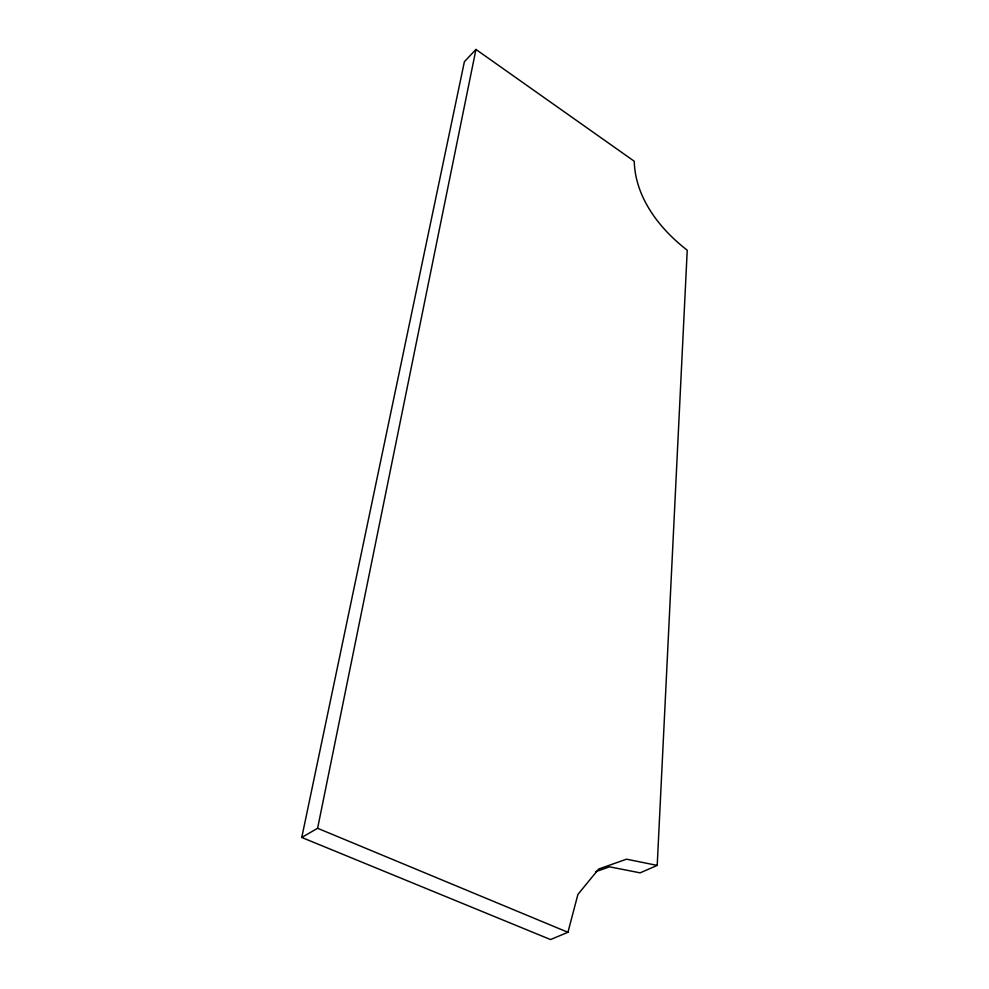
<?xml version="1.0" encoding="UTF-8"?>
<svg xmlns="http://www.w3.org/2000/svg" width="989" height="989" viewBox="0 0 989 989"><rect width="100%" height="100%" fill="white"/><g stroke="black" fill="none" stroke-linecap="round" stroke-linejoin="round"><path stroke-width="1.48" d="M657.215 865.412L687.231 250.217C659.453 228.743 635.259 197.639 634.233 161.232L475.956 49.45L464.385 61.701L301.769 837.46L550.527 939.55L567.933 932.293L577.91 894.415L598.679 869.034L626.532 859.181L657.215 865.412L640.093 872.854L609.496 866.809L595.563 871.754M301.769 837.46L317.605 828.275L475.956 49.45M317.605 828.275L567.933 932.293"/></g></svg>
